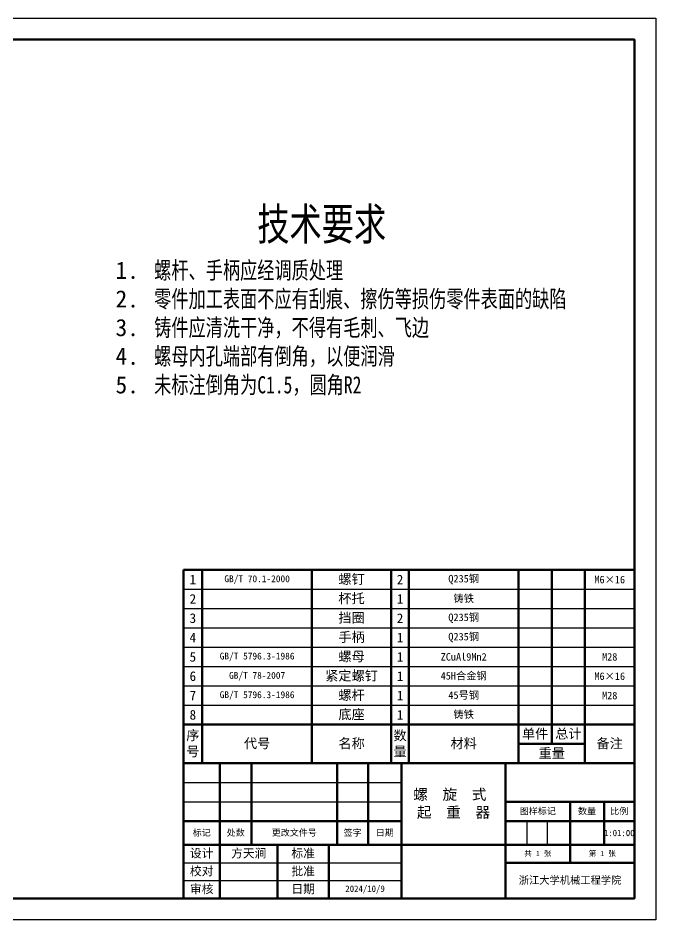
# Model space of a CAD drawing. Header units: millimetres. Extents: x -19 to 575, y -24 to 396.
# Drawn here: x 278.3 to 575.3, y -23.8 to 396.2 of the extents above; entities that cross this region are included whole.
import ezdxf

# ---------------------------------------------------------------- set-up
doc = ezdxf.new("R2010")
doc.units = ezdxf.units.MM
doc.layers.add('标注', color=7, linetype='Continuous')
doc.layers.add('框架', color=7, linetype='Continuous')

# ---------------------------------------------------------------- blocks, each defined once
blk = doc.blocks.new('*T34')
at = {"layer": '框架', "color": 0, "lineweight": 50, "transparency": 16777216}
for p, q in [((0, 0), (210, 0)), ((0, 0), (0, -25)), ((17.01, 0), (17.01, -25)), ((43.83, 0), (43.83, -25)), ((67.65, 0), (67.65, -25)), ((101.47, 0), (101.47, -25)), ((150, 0), (150, -25)), ((180, 0), (180, -8.33)), ((210, 0), (210, -25)), ((150, -8.33), (210, -8.33)), ((0, -25), (210, -25))]:
    blk.add_line(p, q, dxfattribs=at)
at = {"layer": '框架', "color": 0, "linetype": 'ByBlock', "lineweight": -2, "transparency": 16777216}
for p, q in [((0, -8.33), (101.47, -8.33)), ((0, -16.67), (101.47, -16.67))]:
    blk.add_line(p, q, dxfattribs=at)
at = {"layer": '框架', "color": 0, "transparency": 16777216, "attachment_point": 5}
for s, insert, char_height, width in [('{\\fSimSun|b0|i0|c134|p2;设计}', (8.51, -4.17), 4, 14.0149), ('{\\fSimSun|b0|i0|c134|p2;方天涧}', (30.42, -4.17), 4, 23.8191), ('{\\fSimSun|b0|i0|c134|p2;标准}', (55.74, -4.17), 4, 20.8191), ('{\\fSimSun|b0|i0|c134|p2;共 1 张}', (165, -4.17), 2.5, 27), ('{\\fSimSun|b0|i0|c134|p2;第 1 张}', (195, -4.17), 2.5, 27), ('{\\fSimSun|b0|i0|c134|p2;校对}', (8.51, -12.5), 4, 14.0149), ('{\\fSimSun|b0|i0|c134|p2;批准}', (55.74, -12.5), 4, 20.8191), ('{\\fSimSun|b0|i0|c134|p2;浙江大学机械工程学院}', (180, -16.67), 3.5, 57), ('{\\fSimSun|b0|i0|c134|p2;审核}', (8.51, -20.83), 4, 14.0149), ('{\\fSimSun|b0|i0|c134|p2;日期}', (55.74, -20.83), 4, 20.8191), ('2024/10/9', (84.56, -20.83), 3, 30.8141)]:
    blk.add_mtext(s, dxfattribs=dict(at, insert=insert, char_height=char_height, width=width))
blk = doc.blocks.new('*T35')
at = {"layer": '框架', "color": 0, "lineweight": 50, "transparency": 16777216}
for p, q in [((0, 0), (210, 0)), ((0, 0), (0, -38)), ((17.01, 0), (17.01, -38)), ((31.64, 0), (31.64, -38)), ((71.58, 0), (71.58, -38)), ((86.02, 0), (86.02, -38)), ((101.47, 0), (101.47, -38)), ((150, 0), (150, -38)), ((210, 0), (210, -38)), ((150, -18), (210, -18)), ((180, -18), (180, -38)), ((195.82, -18), (195.82, -38)), ((0, -27), (101.47, -27)), ((150, -27), (210, -27)), ((0, -38), (210, -38))]:
    blk.add_line(p, q, dxfattribs=at)
at = {"layer": '框架', "color": 0, "linetype": 'ByBlock', "lineweight": -2, "transparency": 16777216}
for p, q in [((0, -9), (101.47, -9)), ((0, -18), (101.47, -18)), ((159.81, -27), (159.81, -38)), ((169.42, -27), (169.42, -38))]:
    blk.add_line(p, q, dxfattribs=at)
at = {"layer": '框架', "color": 0, "transparency": 16777216, "attachment_point": 5}
for s, insert, char_height, width in [('{\\fSimSun|b0|i0|c134|p2;螺  旋  式  起  重  器}', (125.73, -19), 5, 45.5329), ('{\\fSimSun|b0|i0|c134|p2;图样标记}', (165, -22.5), 3, 27), ('{\\fSimSun|b0|i0|c134|p2;数量}', (187.91, -22.5), 3, 12.8167), ('{\\fSimSun|b0|i0|c134|p2;比例}', (202.91, -22.5), 3, 11.1833), ('{\\fSimSun|b0|i0|c134|p2;标记}', (8.51, -32.5), 3, 14.0149), ('{\\fSimSun|b0|i0|c134|p2;处数}', (24.33, -32.5), 3, 11.6254), ('{\\fSimSun|b0|i0|c134|p2;更改文件号}', (51.61, -32.5), 3, 36.9348), ('{\\fSimSun|b0|i0|c134|p2;签字}', (78.8, -32.5), 3, 11.4479), ('{\\fSimSun|b0|i0|c134|p2;日期}', (93.75, -32.5), 3, 12.4441), ('{\\fSimSun|b0|i0|c134|p2;1:01:00', (202.91, -32.5), 3, 11.1833)]:
    blk.add_mtext(s, dxfattribs=dict(at, insert=insert, char_height=char_height, width=width))
blk = doc.blocks.new('*T36')
at = {"layer": '框架', "color": 0, "lineweight": 50, "transparency": 16777216}
for p, q in [((0, 0), (210, 0)), ((0, 0), (0, -90)), ((8.77, 0), (8.77, -90)), ((59.84, 0), (59.84, -90)), ((96.71, 0), (96.71, -90)), ((105, 0), (105, -90)), ((155.99, 0), (155.99, -90)), ((171.53, 0), (171.53, -81)), ((186.95, 0), (186.95, -90)), ((210, 0), (210, -90)), ((0, -72), (210, -72)), ((155.99, -81), (186.95, -81)), ((0, -90), (210, -90))]:
    blk.add_line(p, q, dxfattribs=at)
at = {"layer": '框架', "color": 0, "linetype": 'ByBlock', "lineweight": -2, "transparency": 16777216}
for p, q in [((0, -9), (210, -9)), ((0, -18), (210, -18)), ((0, -27), (210, -27)), ((0, -36), (210, -36)), ((0, -45), (210, -45)), ((0, -54), (210, -54)), ((0, -63), (210, -63))]:
    blk.add_line(p, q, dxfattribs=at)
at = {"layer": '框架', "color": 0, "transparency": 16777216, "attachment_point": 5}
for s, insert, char_height, width in [('1', (4.39, -4.5), 4.5, 5.7734), ('GB/T 70.1-2000', (34.31, -4.5), 3.2, 48.0693), ('{\\fSimSun|b0|i0|c134|p2;螺钉}', (78.28, -4.5), 4.5, 33.8672), ('2', (100.85, -4.5), 4.5, 5.2901), ('Q235{\\fSimSun|b0|i0|c134|p2;钢}', (130.49, -4.5), 3.5, 47.9865), ('M6{\\fSimSun|b0|i0|c134|p2;×}16', (198.48, -4.5), 3.5, 20.0498), ('2', (4.39, -13.5), 4.5, 5.7734), ('{\\fSimSun|b0|i0|c134|p2;杯托}', (78.28, -13.5), 4.5, 33.8672), ('1', (100.85, -13.5), 4.5, 5.2901), ('{\\fSimSun|b0|i0|c134|p2;铸铁}', (130.49, -13.5), 3.5, 47.9865), ('3', (4.39, -22.5), 4.5, 5.7734), ('{\\fSimSun|b0|i0|c134|p2;挡圈}', (78.28, -22.5), 4.5, 33.8672), ('2', (100.85, -22.5), 4.5, 5.2901), ('Q235{\\fSimSun|b0|i0|c134|p2;钢}', (130.49, -22.5), 3.5, 47.9865), ('4', (4.39, -31.5), 4.5, 5.7734), ('{\\fSimSun|b0|i0|c134|p2;手柄}', (78.28, -31.5), 4.5, 33.8672), ('1', (100.85, -31.5), 4.5, 5.2901), ('Q235{\\fSimSun|b0|i0|c134|p2;钢}', (130.49, -31.5), 3.5, 47.9865), ('{\\fSimSun|b0|i0|c134|p2;螺母}', (78.28, -40.5), 4.5, 33.8672), ('5', (4.39, -40.5), 4.5, 5.7734), ('GB/T 5796.3-1986', (34.31, -40.5), 3.2, 48.0693), ('1', (100.85, -40.5), 4.5, 5.2901), ('ZCuAl9Mn2', (130.49, -40.5), 3.5, 47.9865), ('M28', (198.48, -40.5), 3.5, 20.0498), ('6', (4.39, -49.5), 4.5, 5.7734), ('GB/T 78-2007', (34.31, -49.5), 3.2, 48.0693), ('{\\fSimSun|b0|i0|c134|p2;紧定螺钉}', (78.28, -49.5), 4.5, 33.8672), ('1', (100.85, -49.5), 4.5, 5.2901), ('45H{\\fSimSun|b0|i0|c134|p2;合金钢}', (130.49, -49.5), 3.5, 47.9865), ('M6{\\fSimSun|b0|i0|c134|p2;×}16', (198.48, -49.5), 3.5, 20.0498), ('7', (4.39, -58.5), 4.5, 5.7734), ('GB/T 5796.3-1986', (34.31, -58.5), 3.2, 48.0693), ('{\\fSimSun|b0|i0|c134|p2;螺杆}', (78.28, -58.5), 4.5, 33.8672), ('1', (100.85, -58.5), 4.5, 5.2901), ('45{\\fSimSun|b0|i0|c134|p2;号钢}', (130.49, -58.5), 3.5, 47.9865), ('M28', (198.48, -58.5), 3.5, 20.0498), ('8', (4.39, -67.5), 4.5, 5.7734), ('{\\fSimSun|b0|i0|c134|p2;底座}', (78.28, -67.5), 4.5, 33.8672), ('1', (100.85, -67.5), 4.5, 5.2901), ('{\\fSimSun|b0|i0|c134|p2;铸铁}', (130.49, -67.5), 3.5, 47.9865), ('{\\fSimSun|b0|i0|c134|p2;序号}', (4.39, -81), 4.5, 5.7734), ('{\\fSimSun|b0|i0|c134|p2;数量}', (100.85, -81), 4.5, 5.2901), ('{\\fSimSun|b0|i0|c134|p2;单件}', (163.76, -76.5), 4.5, 12.5448), ('{\\fSimSun|b0|i0|c134|p2;总计}', (179.24, -76.5), 4.5, 12.4189), ('{\\fSimSun|b0|i0|c134|p2;代号}', (34.31, -81), 4.5, 48.0693), ('{\\fSimSun|b0|i0|c134|p2;名称}', (78.28, -81), 4.5, 33.8672), ('{\\fSimSun|b0|i0|c134|p2;材料}', (130.49, -81), 4.5, 47.9865), ('{\\fSimSun|b0|i0|c134|p2;备注}', (198.48, -81), 4.5, 20.0498), ('{\\fSimSun|b0|i0|c134|p2;重量}', (171.47, -85.5), 4.5, 27.9637)]:
    blk.add_mtext(s, dxfattribs=dict(at, insert=insert, char_height=char_height, width=width))

msp = doc.modelspace()

# ---------------------------------------------------------------- linework, layer by layer
msp.add_lwpolyline([(-18.67562, 396.1763), (575.32438, 396.1763), (575.32438, -23.8237), (-18.67562, -23.8237)], close=True)
at = {"lineweight": 50}
msp.add_lwpolyline([(-8.67562, 386.1763), (565.32438, 386.1763), (565.32438, -13.8237), (-8.67562, -13.8237)], close=True, dxfattribs=at)

# ---------------------------------------------------------------- block references
for name, p in [('*T36', (355.32438, 139.1763)), ('*T35', (355.32438, 49.1763)), ('*T34', (355.32438, 11.1763))]:
    msp.add_blockref(name, p)

# ---------------------------------------------------------------- texts
at = {"layer": '标注', "insert": (317.70022, 307.73315), "char_height": 6, "width": 233.3346369, "attachment_point": 1}
msp.add_mtext('{\\fHYSWLongFangSong|b0|i0|c134|p2;^I^I^I\\H2.5x;技术要求\\P\\pxi-3,l4,t4;\\Ftxt|c134;\\H0.53333x;1.^I\\fHYSWLongFangSong|b0|i0|c134|p2;螺杆、手柄应经调质处理\\P\\Ftxt|c134;2.^I\\fHYSWLongFangSong|b0|i0|c134|p2;零件加工表面不应有刮痕、擦伤等损伤零件表面的缺陷\\P\\Ftxt|c134;3.^I\\fHYSWLongFangSong|b0|i0|c134|p2;铸件应清洗干净，不得有毛刺、飞边\\P\\Ftxt|c134;4.^I\\fHYSWLongFangSong|b0|i0|c134|p2;螺母内孔端部有倒角，以便润滑\\P\\Ftxt|c134;5.^I\\fHYSWLongFangSong|b0|i0|c134|p2;未标注倒角为C1.5，圆角R2}', dxfattribs=at)

doc.saveas('drawing.dxf')
